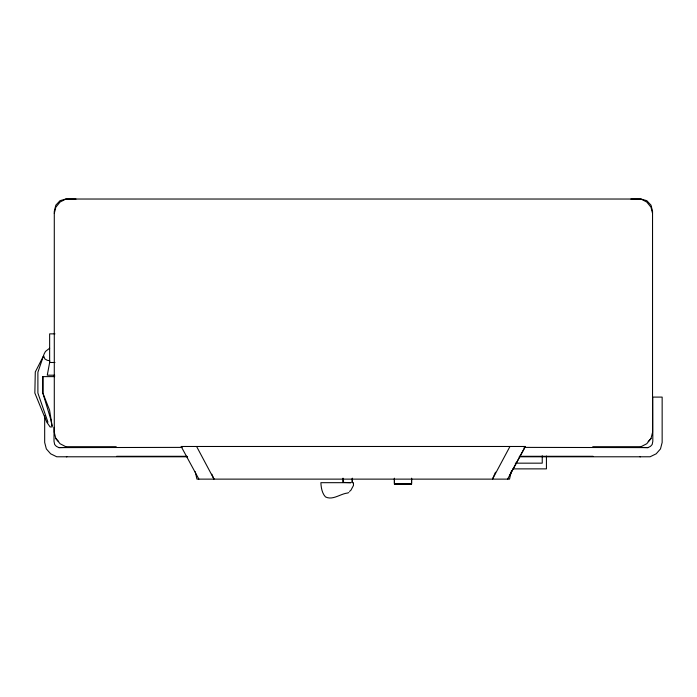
<?xml version="1.0" encoding="UTF-8"?>
<svg xmlns="http://www.w3.org/2000/svg" width="697" height="697" viewBox="0 0 697 697"><rect width="100%" height="100%" fill="white"/><g stroke="black" fill="none" stroke-linecap="round" stroke-linejoin="round"><path stroke-width="1.05" d="M54.714 376.615L42.848 376.615L42.839 393.03L50.942 419.916L51.926 425.623M394.397 483.204L394.397 478.186M411.596 483.204L411.596 478.186M54.035 427.278L54.009 441.297L54.654 444.52L56.344 446.333L58.844 447.613L66.903 447.387M349.511 491.437L350.948 490.174L353.475 485.461L353.475 482.681L352.203 482.681L352.316 478.717M352.281 478.159L352.203 482.681M47.945 422.199L37.891 393.03L37.891 372.268L44.129 353.963L45.462 351.462L49.661 348.195M511.502 470.702L509.524 479.127L196.955 479.127L195.221 471.756M54.296 213.343L55.838 207.201L60.064 202.025L65.832 199.063L75.99 199.054M592.755 446.707L641.005 446.699L646.764 443.736L650.989 438.552L652.54 432.419L652.54 211.304L650.998 205.162L646.772 200.666L641.005 199.028L65.832 199.028L60.055 200.666L55.83 205.162L54.288 211.304L54.288 432.419M495.506 472.2L492.491 479.127L509.96 446.481M43.475 355.975L35.286 371.98L34.85 393.03L46.76 422.173L50.114 426.956L52.266 426.895L49.557 410.097L42.848 393.03L42.848 376.615M509.629 475.398L525.338 446.481L181.142 446.481L198.88 479.127M507.599 479.127L525.372 446.481M648.184 441.558L650.998 438.561M639.933 447.387L647.983 447.613L650.493 446.333L652.174 444.52L652.819 441.297L652.749 397.098L662.15 397.098L662.15 442.482L660.486 448.92L656.191 453.808L650.101 456.77L639.942 456.788M348.805 492.596L347.42 493.058C340.345 493.816 332.513 500.681 325.429 496.865C322.031 493.215 321.09 487.525 320.881 482.681L350.826 482.681L343.168 482.411L343.011 478.159M58.844 447.613L182.161 447.387M54.976 333.863L49.644 333.863L49.644 362.492L47.274 375.195L54.741 375.213M54.976 362.492L49.644 362.492L49.661 360.689L47.361 360.34L44.861 358.946L43.772 356.211M116.207 446.707L65.832 446.699L60.064 443.736L55.838 438.552L54.549 433.447M524.109 447.387L647.983 447.613M116.626 456.3L186.979 456.3M519.509 456.3L593.077 456.3M66.381 456.788L187.589 456.788M519.239 456.788L640.447 456.788M515.318 463.165L542.24 463.165L542.24 455.777M512.94 468.881L546.431 468.872L546.431 456.047M394.397 483.962L411.596 483.962M630.881 199.054L641.005 199.063L646.764 202.025L650.989 207.201L652.531 213.343M66.886 456.788L56.727 456.77L50.646 453.808L46.342 448.92L44.678 442.482L44.678 415.464M55.83 438.561L58.653 441.558M196.606 446.481L213.988 479.127L211.81 474.178M343.168 482.411L343.046 478.717M411.596 478.534L411.596 484.093L394.397 484.093L394.397 478.534"/></g></svg>
